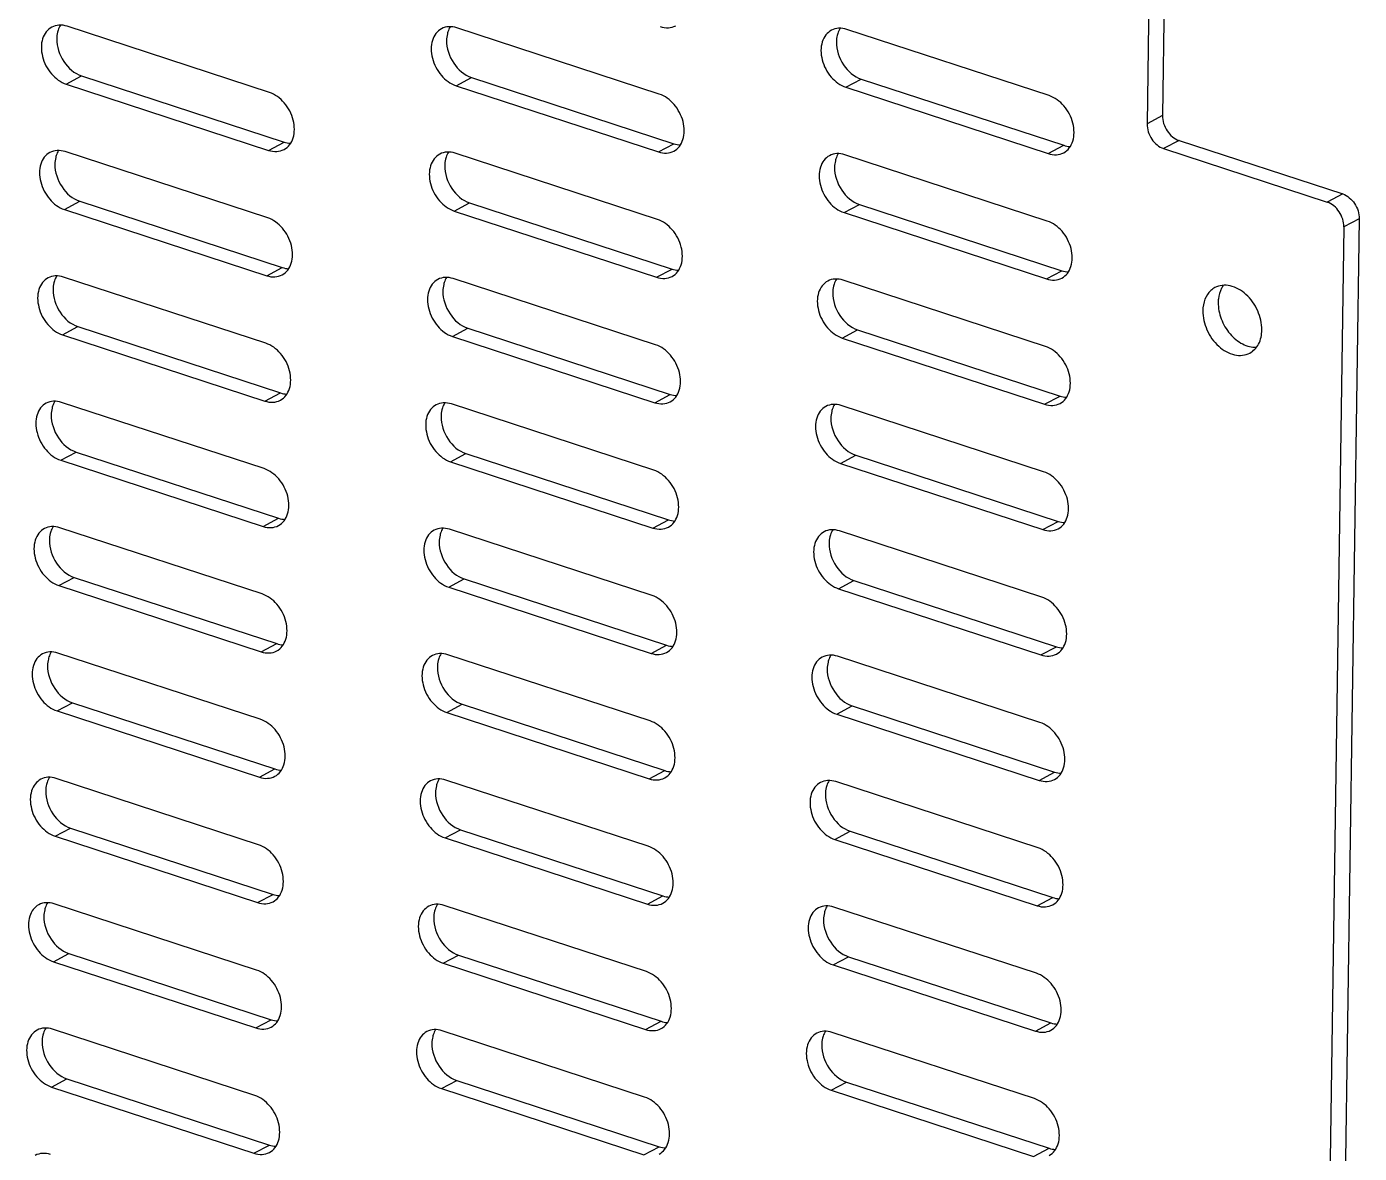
# Model space of a CAD drawing. Extents: x -425 to 6552, y -3049 to 3105.
# Drawn here: x 4619.82 to 4657.54, y -2174.01 to -2142.11 of the extents above; entities that cross this region are included whole.
import ezdxf

# ---------------------------------------------------------------- set-up
doc = ezdxf.new("R2010")
doc.units = 0
doc.layers.get('0').update_dxf_attribs({"linetype": 'CONTINUOUS'})

msp = doc.modelspace()

# ---------------------------------------------------------------- linework, layer by layer
at = {"color": 7, "linetype": 'CONTINUOUS'}
for p, q in [((4652.032, -2140.207), (4651.967, -2144.63)), ((4651.596, -2140.44), (4651.531, -2144.862)), ((4626.691, -2143.975), (4620.96, -2142.1)), ((4637.725, -2144.02), (4631.995, -2142.145)), ((4648.76, -2144.065), (4643.03, -2142.19)), ((4620.936, -2143.738), (4621.372, -2143.506)), ((4620.936, -2143.738), (4626.667, -2145.613)), ((4621.372, -2143.506), (4627.102, -2145.381)), ((4631.971, -2143.783), (4632.407, -2143.551)), ((4631.971, -2143.783), (4637.701, -2145.658)), ((4632.407, -2143.551), (4638.137, -2145.426)), ((4643.006, -2143.828), (4643.442, -2143.596)), ((4643.442, -2143.596), (4649.172, -2145.471)), ((4643.006, -2143.828), (4648.736, -2145.703)), ((4651.967, -2144.63), (4651.531, -2144.862)), ((4652.436, -2145.333), (4652.001, -2145.565)), ((4652.436, -2145.333), (4657.068, -2146.848)), ((4626.639, -2147.525), (4620.908, -2145.649)), ((4626.667, -2145.613), (4627.102, -2145.381)), ((4637.673, -2147.57), (4631.943, -2145.694)), ((4637.701, -2145.658), (4638.137, -2145.426)), ((4648.736, -2145.703), (4649.172, -2145.471)), ((4652.001, -2145.565), (4656.632, -2147.081)), ((4648.708, -2147.615), (4642.978, -2145.739)), ((4620.885, -2147.287), (4621.32, -2147.055)), ((4621.32, -2147.055), (4627.051, -2148.93)), ((4631.919, -2147.332), (4632.355, -2147.1)), ((4632.355, -2147.1), (4638.085, -2148.975)), ((4642.954, -2147.377), (4643.39, -2147.145)), ((4643.39, -2147.145), (4649.12, -2149.021)), ((4657.068, -2146.848), (4656.632, -2147.081)), ((4620.885, -2147.287), (4626.615, -2149.163)), ((4631.919, -2147.332), (4637.649, -2149.208)), ((4642.954, -2147.377), (4648.684, -2149.253)), ((4657.538, -2147.551), (4656.895, -2191.507)), ((4657.538, -2147.551), (4657.102, -2147.783)), ((4657.102, -2147.783), (4656.45, -2192.394)), ((4626.615, -2149.163), (4627.051, -2148.93)), ((4637.649, -2149.208), (4638.085, -2148.975)), ((4648.684, -2149.253), (4649.12, -2149.021)), ((4626.587, -2151.074), (4620.857, -2149.199)), ((4637.621, -2151.119), (4631.891, -2149.244)), ((4648.656, -2151.164), (4642.926, -2149.289)), ((4620.833, -2150.837), (4621.268, -2150.604)), ((4621.268, -2150.604), (4626.999, -2152.48)), ((4620.833, -2150.837), (4626.563, -2152.712)), ((4631.867, -2150.882), (4632.303, -2150.649)), ((4631.867, -2150.882), (4637.597, -2152.757)), ((4632.303, -2150.649), (4638.033, -2152.525)), ((4642.902, -2150.927), (4643.338, -2150.694)), ((4642.902, -2150.927), (4648.632, -2152.802)), ((4643.338, -2150.694), (4649.068, -2152.57)), ((4626.563, -2152.712), (4626.999, -2152.48)), ((4626.535, -2154.623), (4620.805, -2152.748)), ((4637.57, -2154.668), (4631.839, -2152.793)), ((4637.597, -2152.757), (4638.033, -2152.525)), ((4648.604, -2154.713), (4642.874, -2152.838)), ((4648.632, -2152.802), (4649.068, -2152.57)), ((4620.781, -2154.386), (4621.217, -2154.154)), ((4620.781, -2154.386), (4626.511, -2156.261)), ((4621.217, -2154.154), (4626.947, -2156.029)), ((4631.815, -2154.431), (4632.251, -2154.199)), ((4632.251, -2154.199), (4637.981, -2156.074)), ((4642.85, -2154.476), (4643.286, -2154.244)), ((4643.286, -2154.244), (4649.016, -2156.119)), ((4631.815, -2154.431), (4637.546, -2156.306)), ((4642.85, -2154.476), (4648.58, -2156.351)), ((4626.511, -2156.261), (4626.947, -2156.029)), ((4637.546, -2156.306), (4637.981, -2156.074)), ((4648.58, -2156.351), (4649.016, -2156.119)), ((4626.483, -2158.172), (4620.753, -2156.297)), ((4637.518, -2158.217), (4631.788, -2156.342)), ((4648.552, -2158.262), (4642.822, -2156.387)), ((4620.729, -2157.935), (4621.165, -2157.703)), ((4621.165, -2157.703), (4626.895, -2159.578)), ((4631.764, -2157.98), (4632.199, -2157.748)), ((4632.199, -2157.748), (4637.93, -2159.623)), ((4620.729, -2157.935), (4626.459, -2159.81)), ((4631.764, -2157.98), (4637.494, -2159.855)), ((4642.798, -2158.025), (4643.234, -2157.793)), ((4642.798, -2158.025), (4648.528, -2159.9)), ((4643.234, -2157.793), (4648.964, -2159.668)), ((4626.459, -2159.81), (4626.895, -2159.578)), ((4637.494, -2159.855), (4637.93, -2159.623)), ((4626.431, -2161.721), (4620.701, -2159.846)), ((4637.466, -2161.766), (4631.736, -2159.891)), ((4648.5, -2161.811), (4642.77, -2159.936)), ((4648.528, -2159.9), (4648.964, -2159.668)), ((4620.677, -2161.484), (4621.113, -2161.252)), ((4620.677, -2161.484), (4626.407, -2163.36)), ((4621.113, -2161.252), (4626.843, -2163.127)), ((4631.712, -2161.529), (4632.148, -2161.297)), ((4631.712, -2161.529), (4637.442, -2163.405)), ((4632.148, -2161.297), (4637.878, -2163.172)), ((4642.746, -2161.574), (4643.182, -2161.342)), ((4643.182, -2161.342), (4648.912, -2163.217)), ((4642.746, -2161.574), (4648.477, -2163.45)), ((4626.379, -2165.271), (4620.649, -2163.395)), ((4626.407, -2163.36), (4626.843, -2163.127)), ((4637.442, -2163.405), (4637.878, -2163.172)), ((4648.477, -2163.45), (4648.912, -2163.217)), ((4637.414, -2165.316), (4631.684, -2163.44)), ((4648.449, -2165.361), (4642.718, -2163.485)), ((4620.625, -2165.034), (4621.061, -2164.801)), ((4621.061, -2164.801), (4626.791, -2166.677)), ((4631.66, -2165.079), (4632.096, -2164.846)), ((4632.096, -2164.846), (4637.826, -2166.722)), ((4642.694, -2165.124), (4643.13, -2164.891)), ((4643.13, -2164.891), (4648.86, -2166.767)), ((4620.625, -2165.034), (4626.355, -2166.909)), ((4631.66, -2165.079), (4637.39, -2166.954)), ((4642.694, -2165.124), (4648.425, -2166.999)), ((4626.355, -2166.909), (4626.791, -2166.677)), ((4637.39, -2166.954), (4637.826, -2166.722)), ((4648.425, -2166.999), (4648.86, -2166.767)), ((4626.327, -2168.82), (4620.597, -2166.945)), ((4637.362, -2168.865), (4631.632, -2166.99)), ((4648.397, -2168.91), (4642.667, -2167.035)), ((4620.573, -2168.583), (4621.009, -2168.351)), ((4620.573, -2168.583), (4626.303, -2170.458)), ((4621.009, -2168.351), (4626.739, -2170.226)), ((4631.608, -2168.628), (4632.044, -2168.396)), ((4631.608, -2168.628), (4637.338, -2170.503)), ((4632.044, -2168.396), (4637.774, -2170.271)), ((4642.643, -2168.673), (4643.078, -2168.441)), ((4642.643, -2168.673), (4648.373, -2170.548)), ((4643.078, -2168.441), (4648.809, -2170.316)), ((4626.303, -2170.458), (4626.739, -2170.226)), ((4626.275, -2172.369), (4620.545, -2170.494)), ((4637.31, -2172.414), (4631.58, -2170.539)), ((4637.338, -2170.503), (4637.774, -2170.271)), ((4648.345, -2172.459), (4642.615, -2170.584)), ((4648.373, -2170.548), (4648.809, -2170.316)), ((4620.521, -2172.132), (4620.957, -2171.9)), ((4620.957, -2171.9), (4626.687, -2173.775)), ((4631.556, -2172.177), (4631.992, -2171.945)), ((4631.992, -2171.945), (4637.722, -2173.82)), ((4642.591, -2172.222), (4643.027, -2171.99)), ((4643.027, -2171.99), (4648.757, -2173.865)), ((4620.521, -2172.132), (4626.251, -2174.007)), ((4631.556, -2172.177), (4637.286, -2174.052)), ((4642.591, -2172.222), (4648.321, -2174.097)), ((4626.251, -2174.007), (4626.687, -2173.775)), ((4637.286, -2174.052), (4637.722, -2173.82)), ((4648.321, -2174.097), (4648.757, -2173.865))]:
    msp.add_line(p, q, dxfattribs=at)
msp.add_arc((4654.58, -2149.935), 1.036, 173.6425, 179.1937, dxfattribs=at)
for points, knots in [([(4620.525, -2142.125), (4620.465, -2142.157), (4620.353, -2142.253), (4620.253, -2142.458), (4620.221, -2142.702), (4620.269, -2143.056), (4620.478, -2143.461), (4620.776, -2143.686), (4620.936, -2143.738)], [0, 0, 0, 0, 0.103014, 0.213752, 0.336002, 0.46885, 0.745568, 1, 1, 1, 1]), ([(4620.96, -2142.1), (4620.887, -2142.076), (4620.737, -2142.052), (4620.588, -2142.091), (4620.525, -2142.125)], [0, 0, 0, 0, 0.519322, 1, 1, 1, 1]), ([(4620.707, -2142.211), (4620.701, -2142.23), (4620.678, -2142.308), (4620.669, -2142.391), (4620.668, -2142.453)], [0, 0, 0, 0, 0.2412, 1, 1, 1, 1]), ([(4631.56, -2142.17), (4631.5, -2142.202), (4631.388, -2142.298), (4631.288, -2142.503), (4631.255, -2142.747), (4631.304, -2143.101), (4631.513, -2143.506), (4631.81, -2143.731), (4631.971, -2143.783)], [0, 0, 0, 0, 0.103014, 0.213752, 0.336002, 0.46885, 0.745568, 1, 1, 1, 1]), ([(4631.995, -2142.145), (4631.922, -2142.121), (4631.772, -2142.097), (4631.623, -2142.136), (4631.56, -2142.17)], [0, 0, 0, 0, 0.519322, 1, 1, 1, 1]), ([(4631.741, -2142.256), (4631.735, -2142.275), (4631.713, -2142.353), (4631.704, -2142.436), (4631.703, -2142.498)], [0, 0, 0, 0, 0.2412, 1, 1, 1, 1]), ([(4637.753, -2142.109), (4637.826, -2142.133), (4637.977, -2142.157), (4638.125, -2142.118), (4638.188, -2142.084)], [0, 0, 0, 0, 0.519322, 1, 1, 1, 1]), ([(4642.595, -2142.215), (4642.534, -2142.247), (4642.423, -2142.343), (4642.322, -2142.548), (4642.29, -2142.792), (4642.339, -2143.146), (4642.548, -2143.551), (4642.845, -2143.776), (4643.006, -2143.828)], [0, 0, 0, 0, 0.103014, 0.213752, 0.336002, 0.46885, 0.745568, 1, 1, 1, 1]), ([(4643.03, -2142.19), (4642.957, -2142.166), (4642.806, -2142.142), (4642.658, -2142.181), (4642.595, -2142.215)], [0, 0, 0, 0, 0.519322, 1, 1, 1, 1]), ([(4642.776, -2142.301), (4642.77, -2142.32), (4642.748, -2142.398), (4642.738, -2142.481), (4642.737, -2142.543)], [0, 0, 0, 0, 0.2412, 1, 1, 1, 1]), ([(4620.668, -2142.453), (4620.665, -2142.679), (4620.81, -2143.123), (4621.168, -2143.439), (4621.372, -2143.506)], [0, 0, 0, 0, 0.512165, 1, 1, 1, 1]), ([(4631.703, -2142.498), (4631.699, -2142.724), (4631.845, -2143.168), (4632.202, -2143.484), (4632.407, -2143.551)], [0, 0, 0, 0, 0.512165, 1, 1, 1, 1]), ([(4642.737, -2142.543), (4642.734, -2142.769), (4642.88, -2143.213), (4643.237, -2143.529), (4643.442, -2143.596)], [0, 0, 0, 0, 0.512165, 1, 1, 1, 1]), ([(4627.102, -2145.589), (4627.162, -2145.556), (4627.274, -2145.461), (4627.374, -2145.256), (4627.406, -2145.011), (4627.358, -2144.658), (4627.149, -2144.253), (4626.851, -2144.028), (4626.691, -2143.975)], [0, 0, 0, 0, 0.103014, 0.213752, 0.336002, 0.46885, 0.745568, 1, 1, 1, 1]), ([(4638.136, -2145.634), (4638.197, -2145.601), (4638.308, -2145.506), (4638.409, -2145.301), (4638.441, -2145.056), (4638.392, -2144.703), (4638.183, -2144.298), (4637.886, -2144.073), (4637.725, -2144.02)], [0, 0, 0, 0, 0.103014, 0.213752, 0.336002, 0.46885, 0.745568, 1, 1, 1, 1]), ([(4649.171, -2145.679), (4649.231, -2145.646), (4649.343, -2145.551), (4649.443, -2145.346), (4649.476, -2145.101), (4649.427, -2144.748), (4649.218, -2144.343), (4648.921, -2144.118), (4648.76, -2144.065)], [0, 0, 0, 0, 0.103014, 0.213752, 0.336002, 0.46885, 0.745568, 1, 1, 1, 1]), ([(4651.531, -2144.862), (4651.529, -2145.013), (4651.626, -2145.31), (4651.864, -2145.52), (4652.001, -2145.565)], [0, 0, 0, 0, 0.512158, 1, 1, 1, 1]), ([(4651.967, -2144.63), (4651.965, -2144.781), (4652.062, -2145.078), (4652.3, -2145.288), (4652.436, -2145.333)], [0, 0, 0, 0, 0.512158, 1, 1, 1, 1]), ([(4620.473, -2145.674), (4620.413, -2145.706), (4620.301, -2145.802), (4620.201, -2146.007), (4620.169, -2146.252), (4620.217, -2146.605), (4620.426, -2147.01), (4620.724, -2147.235), (4620.885, -2147.287)], [0, 0, 0, 0, 0.103014, 0.213752, 0.336002, 0.46885, 0.745568, 1, 1, 1, 1]), ([(4620.908, -2145.649), (4620.835, -2145.625), (4620.685, -2145.601), (4620.536, -2145.64), (4620.473, -2145.674)], [0, 0, 0, 0, 0.519322, 1, 1, 1, 1]), ([(4626.667, -2145.613), (4626.74, -2145.637), (4626.89, -2145.662), (4627.039, -2145.622), (4627.102, -2145.589)], [0, 0, 0, 0, 0.519322, 1, 1, 1, 1]), ([(4631.943, -2145.694), (4631.87, -2145.67), (4631.72, -2145.646), (4631.571, -2145.685), (4631.508, -2145.719)], [0, 0, 0, 0, 0.519322, 1, 1, 1, 1]), ([(4637.701, -2145.658), (4637.774, -2145.682), (4637.925, -2145.707), (4638.073, -2145.667), (4638.136, -2145.634)], [0, 0, 0, 0, 0.519322, 1, 1, 1, 1]), ([(4642.978, -2145.739), (4642.905, -2145.715), (4642.754, -2145.691), (4642.606, -2145.73), (4642.543, -2145.764)], [0, 0, 0, 0, 0.519322, 1, 1, 1, 1]), ([(4648.736, -2145.703), (4648.809, -2145.727), (4648.959, -2145.752), (4649.108, -2145.712), (4649.171, -2145.679)], [0, 0, 0, 0, 0.519322, 1, 1, 1, 1]), ([(4620.616, -2146.002), (4620.613, -2146.228), (4620.758, -2146.673), (4621.116, -2146.988), (4621.32, -2147.055)], [0, 0, 0, 0, 0.512165, 1, 1, 1, 1]), ([(4620.655, -2145.76), (4620.649, -2145.779), (4620.626, -2145.858), (4620.617, -2145.94), (4620.616, -2146.002)], [0, 0, 0, 0, 0.2412, 1, 1, 1, 1]), ([(4631.508, -2145.719), (4631.448, -2145.751), (4631.336, -2145.847), (4631.236, -2146.052), (4631.203, -2146.297), (4631.252, -2146.65), (4631.461, -2147.055), (4631.758, -2147.28), (4631.919, -2147.332)], [0, 0, 0, 0, 0.103014, 0.213752, 0.336002, 0.46885, 0.745568, 1, 1, 1, 1]), ([(4631.651, -2146.047), (4631.647, -2146.273), (4631.793, -2146.718), (4632.15, -2147.033), (4632.355, -2147.1)], [0, 0, 0, 0, 0.512165, 1, 1, 1, 1]), ([(4631.69, -2145.805), (4631.683, -2145.824), (4631.661, -2145.903), (4631.652, -2145.985), (4631.651, -2146.047)], [0, 0, 0, 0, 0.2412, 1, 1, 1, 1]), ([(4642.543, -2145.764), (4642.482, -2145.796), (4642.371, -2145.892), (4642.27, -2146.097), (4642.238, -2146.342), (4642.287, -2146.695), (4642.496, -2147.1), (4642.793, -2147.325), (4642.954, -2147.377)], [0, 0, 0, 0, 0.103014, 0.213752, 0.336002, 0.46885, 0.745568, 1, 1, 1, 1]), ([(4642.724, -2145.85), (4642.718, -2145.869), (4642.696, -2145.948), (4642.686, -2146.03), (4642.685, -2146.092)], [0, 0, 0, 0, 0.2412, 1, 1, 1, 1]), ([(4642.685, -2146.092), (4642.682, -2146.318), (4642.828, -2146.763), (4643.185, -2147.078), (4643.39, -2147.145)], [0, 0, 0, 0, 0.512165, 1, 1, 1, 1]), ([(4657.102, -2147.783), (4657.104, -2147.632), (4657.007, -2147.336), (4656.769, -2147.125), (4656.632, -2147.081)], [0, 0, 0, 0, 0.512159, 1, 1, 1, 1]), ([(4657.068, -2146.848), (4657.205, -2146.893), (4657.443, -2147.104), (4657.54, -2147.4), (4657.538, -2147.551)], [0, 0, 0, 0, 0.487841, 1, 1, 1, 1]), ([(4627.05, -2149.138), (4627.11, -2149.106), (4627.222, -2149.01), (4627.322, -2148.805), (4627.354, -2148.56), (4627.306, -2148.207), (4627.097, -2147.802), (4626.799, -2147.577), (4626.639, -2147.525)], [0, 0, 0, 0, 0.103014, 0.213752, 0.336002, 0.46885, 0.745568, 1, 1, 1, 1]), ([(4638.084, -2149.183), (4638.145, -2149.151), (4638.256, -2149.055), (4638.357, -2148.85), (4638.389, -2148.605), (4638.341, -2148.252), (4638.131, -2147.847), (4637.834, -2147.622), (4637.673, -2147.57)], [0, 0, 0, 0, 0.103014, 0.213752, 0.336002, 0.46885, 0.745568, 1, 1, 1, 1]), ([(4649.119, -2149.228), (4649.18, -2149.196), (4649.291, -2149.1), (4649.392, -2148.895), (4649.424, -2148.65), (4649.375, -2148.297), (4649.166, -2147.892), (4648.869, -2147.667), (4648.708, -2147.615)], [0, 0, 0, 0, 0.103014, 0.213752, 0.336002, 0.46885, 0.745568, 1, 1, 1, 1]), ([(4620.422, -2149.223), (4620.361, -2149.255), (4620.25, -2149.351), (4620.149, -2149.556), (4620.117, -2149.801), (4620.165, -2150.154), (4620.374, -2150.559), (4620.672, -2150.784), (4620.833, -2150.837)], [0, 0, 0, 0, 0.103014, 0.213752, 0.336002, 0.46885, 0.745568, 1, 1, 1, 1]), ([(4620.857, -2149.199), (4620.783, -2149.175), (4620.633, -2149.15), (4620.484, -2149.19), (4620.422, -2149.223)], [0, 0, 0, 0, 0.519322, 1, 1, 1, 1]), ([(4620.603, -2149.309), (4620.597, -2149.328), (4620.575, -2149.407), (4620.565, -2149.489), (4620.564, -2149.551)], [0, 0, 0, 0, 0.2412, 1, 1, 1, 1]), ([(4626.615, -2149.163), (4626.688, -2149.187), (4626.838, -2149.211), (4626.987, -2149.171), (4627.05, -2149.138)], [0, 0, 0, 0, 0.519322, 1, 1, 1, 1]), ([(4631.456, -2149.268), (4631.396, -2149.3), (4631.284, -2149.396), (4631.184, -2149.601), (4631.151, -2149.846), (4631.2, -2150.199), (4631.409, -2150.604), (4631.707, -2150.829), (4631.867, -2150.882)], [0, 0, 0, 0, 0.103014, 0.213752, 0.336002, 0.46885, 0.745568, 1, 1, 1, 1]), ([(4631.891, -2149.244), (4631.818, -2149.22), (4631.668, -2149.195), (4631.519, -2149.235), (4631.456, -2149.268)], [0, 0, 0, 0, 0.519322, 1, 1, 1, 1]), ([(4631.638, -2149.354), (4631.631, -2149.373), (4631.609, -2149.452), (4631.6, -2149.534), (4631.599, -2149.596)], [0, 0, 0, 0, 0.2412, 1, 1, 1, 1]), ([(4637.649, -2149.208), (4637.723, -2149.232), (4637.873, -2149.256), (4638.022, -2149.216), (4638.084, -2149.183)], [0, 0, 0, 0, 0.519322, 1, 1, 1, 1]), ([(4642.491, -2149.313), (4642.43, -2149.345), (4642.319, -2149.441), (4642.219, -2149.646), (4642.186, -2149.891), (4642.235, -2150.244), (4642.444, -2150.649), (4642.741, -2150.874), (4642.902, -2150.927)], [0, 0, 0, 0, 0.103014, 0.213752, 0.336002, 0.46885, 0.745568, 1, 1, 1, 1]), ([(4642.926, -2149.289), (4642.853, -2149.265), (4642.703, -2149.24), (4642.554, -2149.28), (4642.491, -2149.313)], [0, 0, 0, 0, 0.519322, 1, 1, 1, 1]), ([(4642.672, -2149.399), (4642.666, -2149.418), (4642.644, -2149.497), (4642.634, -2149.579), (4642.634, -2149.641)], [0, 0, 0, 0, 0.2412, 1, 1, 1, 1]), ([(4648.684, -2149.253), (4648.757, -2149.277), (4648.908, -2149.301), (4649.056, -2149.261), (4649.119, -2149.228)], [0, 0, 0, 0, 0.519322, 1, 1, 1, 1]), ([(4654.78, -2150.699), (4654.783, -2150.513), (4654.693, -2150.134), (4654.373, -2149.678), (4653.979, -2149.445), (4653.658, -2149.422), (4653.514, -2149.465), (4653.451, -2149.499)], [0, 0, 0, 0, 0.268216, 0.542923, 0.788538, 0.897404, 1, 1, 1, 1]), ([(4653.696, -2149.432), (4653.676, -2149.458), (4653.601, -2149.576), (4653.563, -2149.714), (4653.551, -2149.82)], [0, 0, 0, 0, 0.236881, 1, 1, 1, 1]), ([(4620.564, -2149.551), (4620.561, -2149.777), (4620.706, -2150.222), (4621.064, -2150.537), (4621.268, -2150.604)], [0, 0, 0, 0, 0.512165, 1, 1, 1, 1]), ([(4631.599, -2149.596), (4631.596, -2149.822), (4631.741, -2150.267), (4632.098, -2150.582), (4632.303, -2150.649)], [0, 0, 0, 0, 0.512165, 1, 1, 1, 1]), ([(4642.634, -2149.641), (4642.63, -2149.867), (4642.776, -2150.312), (4643.133, -2150.627), (4643.338, -2150.694)], [0, 0, 0, 0, 0.512165, 1, 1, 1, 1]), ([(4653.333, -2149.583), (4653.261, -2149.65), (4653.145, -2149.832), (4653.111, -2150.042), (4653.109, -2150.152)], [0, 0, 0, 0, 0.471552, 1, 1, 1, 1]), ([(4653.109, -2150.152), (4653.106, -2150.338), (4653.196, -2150.717), (4653.517, -2151.173), (4653.91, -2151.406), (4654.232, -2151.429), (4654.376, -2151.386), (4654.438, -2151.352)], [0, 0, 0, 0, 0.268216, 0.542923, 0.788538, 0.897404, 1, 1, 1, 1]), ([(4653.545, -2149.92), (4653.543, -2150.077), (4653.607, -2150.401), (4653.852, -2150.817), (4654.203, -2151.114), (4654.495, -2151.193), (4654.628, -2151.187)], [0, 0, 0, 0, 0.258915, 0.527927, 0.780377, 1, 1, 1, 1]), ([(4654.438, -2151.352), (4654.543, -2151.296), (4654.729, -2151.096), (4654.778, -2150.835), (4654.78, -2150.699)], [0, 0, 0, 0, 0.467103, 1, 1, 1, 1]), ([(4626.998, -2152.687), (4627.058, -2152.655), (4627.17, -2152.559), (4627.27, -2152.354), (4627.303, -2152.11), (4627.254, -2151.756), (4627.045, -2151.351), (4626.747, -2151.126), (4626.587, -2151.074)], [0, 0, 0, 0, 0.103014, 0.213752, 0.336002, 0.46885, 0.745568, 1, 1, 1, 1]), ([(4638.033, -2152.732), (4638.093, -2152.7), (4638.205, -2152.604), (4638.305, -2152.399), (4638.337, -2152.155), (4638.289, -2151.801), (4638.08, -2151.396), (4637.782, -2151.171), (4637.621, -2151.119)], [0, 0, 0, 0, 0.103014, 0.213752, 0.336002, 0.46885, 0.745568, 1, 1, 1, 1]), ([(4649.067, -2152.777), (4649.128, -2152.745), (4649.239, -2152.649), (4649.34, -2152.444), (4649.372, -2152.2), (4649.323, -2151.846), (4649.114, -2151.441), (4648.817, -2151.216), (4648.656, -2151.164)], [0, 0, 0, 0, 0.103014, 0.213752, 0.336002, 0.46885, 0.745568, 1, 1, 1, 1]), ([(4620.37, -2152.772), (4620.309, -2152.805), (4620.198, -2152.901), (4620.097, -2153.105), (4620.065, -2153.35), (4620.113, -2153.704), (4620.323, -2154.108), (4620.62, -2154.333), (4620.781, -2154.386)], [0, 0, 0, 0, 0.103014, 0.213752, 0.336002, 0.46885, 0.745568, 1, 1, 1, 1]), ([(4620.805, -2152.748), (4620.731, -2152.724), (4620.581, -2152.699), (4620.433, -2152.739), (4620.37, -2152.772)], [0, 0, 0, 0, 0.519322, 1, 1, 1, 1]), ([(4620.551, -2152.859), (4620.545, -2152.877), (4620.523, -2152.956), (4620.513, -2153.038), (4620.512, -2153.1)], [0, 0, 0, 0, 0.2412, 1, 1, 1, 1]), ([(4626.563, -2152.712), (4626.636, -2152.736), (4626.786, -2152.76), (4626.935, -2152.721), (4626.998, -2152.687)], [0, 0, 0, 0, 0.519322, 1, 1, 1, 1]), ([(4631.404, -2152.817), (4631.344, -2152.85), (4631.232, -2152.946), (4631.132, -2153.15), (4631.1, -2153.395), (4631.148, -2153.749), (4631.357, -2154.153), (4631.655, -2154.378), (4631.815, -2154.431)], [0, 0, 0, 0, 0.103014, 0.213752, 0.336002, 0.46885, 0.745568, 1, 1, 1, 1]), ([(4631.839, -2152.793), (4631.766, -2152.769), (4631.616, -2152.745), (4631.467, -2152.784), (4631.404, -2152.817)], [0, 0, 0, 0, 0.519322, 1, 1, 1, 1]), ([(4637.597, -2152.757), (4637.671, -2152.781), (4637.821, -2152.805), (4637.97, -2152.766), (4638.033, -2152.732)], [0, 0, 0, 0, 0.519322, 1, 1, 1, 1]), ([(4642.439, -2152.862), (4642.379, -2152.895), (4642.267, -2152.991), (4642.167, -2153.195), (4642.134, -2153.44), (4642.183, -2153.794), (4642.392, -2154.198), (4642.689, -2154.423), (4642.85, -2154.476)], [0, 0, 0, 0, 0.103014, 0.213752, 0.336002, 0.46885, 0.745568, 1, 1, 1, 1]), ([(4642.874, -2152.838), (4642.801, -2152.814), (4642.651, -2152.79), (4642.502, -2152.829), (4642.439, -2152.862)], [0, 0, 0, 0, 0.519322, 1, 1, 1, 1]), ([(4648.632, -2152.802), (4648.705, -2152.826), (4648.856, -2152.85), (4649.004, -2152.811), (4649.067, -2152.777)], [0, 0, 0, 0, 0.519322, 1, 1, 1, 1]), ([(4620.512, -2153.1), (4620.509, -2153.326), (4620.655, -2153.771), (4621.012, -2154.087), (4621.217, -2154.154)], [0, 0, 0, 0, 0.512165, 1, 1, 1, 1]), ([(4631.547, -2153.145), (4631.544, -2153.371), (4631.689, -2153.816), (4632.047, -2154.132), (4632.251, -2154.199)], [0, 0, 0, 0, 0.512165, 1, 1, 1, 1]), ([(4631.586, -2152.904), (4631.58, -2152.922), (4631.557, -2153.001), (4631.548, -2153.083), (4631.547, -2153.145)], [0, 0, 0, 0, 0.2412, 1, 1, 1, 1]), ([(4642.582, -2153.19), (4642.578, -2153.416), (4642.724, -2153.861), (4643.081, -2154.177), (4643.286, -2154.244)], [0, 0, 0, 0, 0.512165, 1, 1, 1, 1]), ([(4642.62, -2152.949), (4642.614, -2152.967), (4642.592, -2153.046), (4642.583, -2153.128), (4642.582, -2153.19)], [0, 0, 0, 0, 0.2412, 1, 1, 1, 1]), ([(4626.946, -2156.236), (4627.006, -2156.204), (4627.118, -2156.108), (4627.218, -2155.903), (4627.251, -2155.659), (4627.202, -2155.305), (4626.993, -2154.901), (4626.696, -2154.676), (4626.535, -2154.623)], [0, 0, 0, 0, 0.103014, 0.213752, 0.336002, 0.46885, 0.745568, 1, 1, 1, 1]), ([(4637.981, -2156.281), (4638.041, -2156.249), (4638.153, -2156.153), (4638.253, -2155.948), (4638.285, -2155.704), (4638.237, -2155.35), (4638.028, -2154.946), (4637.73, -2154.721), (4637.57, -2154.668)], [0, 0, 0, 0, 0.103014, 0.213752, 0.336002, 0.46885, 0.745568, 1, 1, 1, 1]), ([(4649.015, -2156.326), (4649.076, -2156.294), (4649.187, -2156.198), (4649.288, -2155.993), (4649.32, -2155.749), (4649.272, -2155.395), (4649.062, -2154.991), (4648.765, -2154.766), (4648.604, -2154.713)], [0, 0, 0, 0, 0.103014, 0.213752, 0.336002, 0.46885, 0.745568, 1, 1, 1, 1]), ([(4620.753, -2156.297), (4620.68, -2156.273), (4620.529, -2156.249), (4620.381, -2156.288), (4620.318, -2156.322)], [0, 0, 0, 0, 0.519322, 1, 1, 1, 1]), ([(4626.511, -2156.261), (4626.584, -2156.285), (4626.734, -2156.309), (4626.883, -2156.27), (4626.946, -2156.236)], [0, 0, 0, 0, 0.519322, 1, 1, 1, 1]), ([(4620.318, -2156.322), (4620.257, -2156.354), (4620.146, -2156.45), (4620.045, -2156.655), (4620.013, -2156.899), (4620.062, -2157.253), (4620.271, -2157.657), (4620.568, -2157.882), (4620.729, -2157.935)], [0, 0, 0, 0, 0.103014, 0.213752, 0.336002, 0.46885, 0.745568, 1, 1, 1, 1]), ([(4620.46, -2156.649), (4620.457, -2156.876), (4620.603, -2157.32), (4620.96, -2157.636), (4621.165, -2157.703)], [0, 0, 0, 0, 0.512165, 1, 1, 1, 1]), ([(4620.499, -2156.408), (4620.493, -2156.427), (4620.471, -2156.505), (4620.461, -2156.587), (4620.46, -2156.649)], [0, 0, 0, 0, 0.2412, 1, 1, 1, 1]), ([(4631.352, -2156.367), (4631.292, -2156.399), (4631.18, -2156.495), (4631.08, -2156.7), (4631.048, -2156.944), (4631.096, -2157.298), (4631.305, -2157.702), (4631.603, -2157.927), (4631.764, -2157.98)], [0, 0, 0, 0, 0.103014, 0.213752, 0.336002, 0.46885, 0.745568, 1, 1, 1, 1]), ([(4631.788, -2156.342), (4631.714, -2156.318), (4631.564, -2156.294), (4631.415, -2156.333), (4631.352, -2156.367)], [0, 0, 0, 0, 0.519322, 1, 1, 1, 1]), ([(4631.534, -2156.453), (4631.528, -2156.472), (4631.505, -2156.55), (4631.496, -2156.632), (4631.495, -2156.694)], [0, 0, 0, 0, 0.2412, 1, 1, 1, 1]), ([(4637.546, -2156.306), (4637.619, -2156.33), (4637.769, -2156.354), (4637.918, -2156.315), (4637.981, -2156.281)], [0, 0, 0, 0, 0.519322, 1, 1, 1, 1]), ([(4642.387, -2156.412), (4642.327, -2156.444), (4642.215, -2156.54), (4642.115, -2156.745), (4642.082, -2156.989), (4642.131, -2157.343), (4642.34, -2157.747), (4642.637, -2157.972), (4642.798, -2158.025)], [0, 0, 0, 0, 0.103014, 0.213752, 0.336002, 0.46885, 0.745568, 1, 1, 1, 1]), ([(4642.822, -2156.387), (4642.749, -2156.363), (4642.599, -2156.339), (4642.45, -2156.378), (4642.387, -2156.412)], [0, 0, 0, 0, 0.519322, 1, 1, 1, 1]), ([(4642.569, -2156.498), (4642.562, -2156.517), (4642.54, -2156.595), (4642.531, -2156.677), (4642.53, -2156.739)], [0, 0, 0, 0, 0.2412, 1, 1, 1, 1]), ([(4648.58, -2156.351), (4648.654, -2156.375), (4648.804, -2156.399), (4648.952, -2156.36), (4649.015, -2156.326)], [0, 0, 0, 0, 0.519322, 1, 1, 1, 1]), ([(4631.495, -2156.694), (4631.492, -2156.921), (4631.637, -2157.365), (4631.995, -2157.681), (4632.199, -2157.748)], [0, 0, 0, 0, 0.512165, 1, 1, 1, 1]), ([(4642.53, -2156.739), (4642.526, -2156.966), (4642.672, -2157.41), (4643.029, -2157.726), (4643.234, -2157.793)], [0, 0, 0, 0, 0.512165, 1, 1, 1, 1]), ([(4626.894, -2159.786), (4626.955, -2159.753), (4627.066, -2159.657), (4627.166, -2159.453), (4627.199, -2159.208), (4627.15, -2158.854), (4626.941, -2158.45), (4626.644, -2158.225), (4626.483, -2158.172)], [0, 0, 0, 0, 0.103014, 0.213752, 0.336002, 0.46885, 0.745568, 1, 1, 1, 1]), ([(4637.929, -2159.831), (4637.989, -2159.798), (4638.101, -2159.702), (4638.201, -2159.498), (4638.234, -2159.253), (4638.185, -2158.9), (4637.976, -2158.495), (4637.678, -2158.27), (4637.518, -2158.217)], [0, 0, 0, 0, 0.103014, 0.213752, 0.336002, 0.46885, 0.745568, 1, 1, 1, 1]), ([(4648.963, -2159.876), (4649.024, -2159.843), (4649.135, -2159.747), (4649.236, -2159.543), (4649.268, -2159.298), (4649.22, -2158.945), (4649.011, -2158.54), (4648.713, -2158.315), (4648.552, -2158.262)], [0, 0, 0, 0, 0.103014, 0.213752, 0.336002, 0.46885, 0.745568, 1, 1, 1, 1]), ([(4620.266, -2159.871), (4620.205, -2159.903), (4620.094, -2159.999), (4619.993, -2160.204), (4619.961, -2160.449), (4620.01, -2160.802), (4620.219, -2161.207), (4620.516, -2161.432), (4620.677, -2161.484)], [0, 0, 0, 0, 0.103014, 0.213752, 0.336002, 0.46885, 0.745568, 1, 1, 1, 1]), ([(4620.701, -2159.846), (4620.628, -2159.822), (4620.477, -2159.798), (4620.329, -2159.837), (4620.266, -2159.871)], [0, 0, 0, 0, 0.519322, 1, 1, 1, 1]), ([(4620.447, -2159.957), (4620.441, -2159.976), (4620.419, -2160.055), (4620.409, -2160.137), (4620.409, -2160.199)], [0, 0, 0, 0, 0.2412, 1, 1, 1, 1]), ([(4626.459, -2159.81), (4626.532, -2159.834), (4626.682, -2159.859), (4626.831, -2159.819), (4626.894, -2159.786)], [0, 0, 0, 0, 0.519322, 1, 1, 1, 1]), ([(4631.301, -2159.916), (4631.24, -2159.948), (4631.129, -2160.044), (4631.028, -2160.249), (4630.996, -2160.494), (4631.044, -2160.847), (4631.253, -2161.252), (4631.551, -2161.477), (4631.712, -2161.529)], [0, 0, 0, 0, 0.103014, 0.213752, 0.336002, 0.46885, 0.745568, 1, 1, 1, 1]), ([(4631.736, -2159.891), (4631.662, -2159.867), (4631.512, -2159.843), (4631.363, -2159.882), (4631.301, -2159.916)], [0, 0, 0, 0, 0.519322, 1, 1, 1, 1]), ([(4631.482, -2160.002), (4631.476, -2160.021), (4631.454, -2160.1), (4631.444, -2160.182), (4631.443, -2160.244)], [0, 0, 0, 0, 0.2412, 1, 1, 1, 1]), ([(4637.494, -2159.855), (4637.567, -2159.879), (4637.717, -2159.904), (4637.866, -2159.864), (4637.929, -2159.831)], [0, 0, 0, 0, 0.519322, 1, 1, 1, 1]), ([(4642.335, -2159.961), (4642.275, -2159.993), (4642.163, -2160.089), (4642.063, -2160.294), (4642.031, -2160.539), (4642.079, -2160.892), (4642.288, -2161.297), (4642.586, -2161.522), (4642.746, -2161.574)], [0, 0, 0, 0, 0.103014, 0.213752, 0.336002, 0.46885, 0.745568, 1, 1, 1, 1]), ([(4642.77, -2159.936), (4642.697, -2159.912), (4642.547, -2159.888), (4642.398, -2159.927), (4642.335, -2159.961)], [0, 0, 0, 0, 0.519322, 1, 1, 1, 1]), ([(4648.528, -2159.9), (4648.602, -2159.924), (4648.752, -2159.949), (4648.901, -2159.909), (4648.963, -2159.876)], [0, 0, 0, 0, 0.519322, 1, 1, 1, 1]), ([(4620.409, -2160.199), (4620.405, -2160.425), (4620.551, -2160.87), (4620.908, -2161.185), (4621.113, -2161.252)], [0, 0, 0, 0, 0.512165, 1, 1, 1, 1]), ([(4631.443, -2160.244), (4631.44, -2160.47), (4631.585, -2160.915), (4631.943, -2161.23), (4632.148, -2161.297)], [0, 0, 0, 0, 0.512165, 1, 1, 1, 1]), ([(4642.478, -2160.289), (4642.475, -2160.515), (4642.62, -2160.96), (4642.978, -2161.275), (4643.182, -2161.342)], [0, 0, 0, 0, 0.512165, 1, 1, 1, 1]), ([(4642.517, -2160.047), (4642.511, -2160.066), (4642.488, -2160.145), (4642.479, -2160.227), (4642.478, -2160.289)], [0, 0, 0, 0, 0.2412, 1, 1, 1, 1]), ([(4626.842, -2163.335), (4626.903, -2163.303), (4627.014, -2163.207), (4627.115, -2163.002), (4627.147, -2162.757), (4627.098, -2162.404), (4626.889, -2161.999), (4626.592, -2161.774), (4626.431, -2161.721)], [0, 0, 0, 0, 0.103014, 0.213752, 0.336002, 0.46885, 0.745568, 1, 1, 1, 1]), ([(4637.877, -2163.38), (4637.937, -2163.348), (4638.049, -2163.252), (4638.149, -2163.047), (4638.182, -2162.802), (4638.133, -2162.449), (4637.924, -2162.044), (4637.627, -2161.819), (4637.466, -2161.766)], [0, 0, 0, 0, 0.103014, 0.213752, 0.336002, 0.46885, 0.745568, 1, 1, 1, 1]), ([(4648.912, -2163.425), (4648.972, -2163.393), (4649.084, -2163.297), (4649.184, -2163.092), (4649.216, -2162.847), (4649.168, -2162.494), (4648.959, -2162.089), (4648.661, -2161.864), (4648.5, -2161.811)], [0, 0, 0, 0, 0.103014, 0.213752, 0.336002, 0.46885, 0.745568, 1, 1, 1, 1]), ([(4620.214, -2163.42), (4620.154, -2163.452), (4620.042, -2163.548), (4619.942, -2163.753), (4619.909, -2163.998), (4619.958, -2164.351), (4620.167, -2164.756), (4620.464, -2164.981), (4620.625, -2165.034)], [0, 0, 0, 0, 0.103014, 0.213752, 0.336002, 0.46885, 0.745568, 1, 1, 1, 1]), ([(4620.649, -2163.395), (4620.576, -2163.371), (4620.426, -2163.347), (4620.277, -2163.387), (4620.214, -2163.42)], [0, 0, 0, 0, 0.519322, 1, 1, 1, 1]), ([(4626.407, -2163.36), (4626.48, -2163.384), (4626.631, -2163.408), (4626.779, -2163.368), (4626.842, -2163.335)], [0, 0, 0, 0, 0.519322, 1, 1, 1, 1]), ([(4631.684, -2163.44), (4631.611, -2163.416), (4631.46, -2163.392), (4631.312, -2163.432), (4631.249, -2163.465)], [0, 0, 0, 0, 0.519322, 1, 1, 1, 1]), ([(4637.442, -2163.405), (4637.515, -2163.429), (4637.665, -2163.453), (4637.814, -2163.413), (4637.877, -2163.38)], [0, 0, 0, 0, 0.519322, 1, 1, 1, 1]), ([(4648.477, -2163.45), (4648.55, -2163.474), (4648.7, -2163.498), (4648.849, -2163.458), (4648.912, -2163.425)], [0, 0, 0, 0, 0.519322, 1, 1, 1, 1]), ([(4620.357, -2163.748), (4620.353, -2163.974), (4620.499, -2164.419), (4620.856, -2164.734), (4621.061, -2164.801)], [0, 0, 0, 0, 0.512165, 1, 1, 1, 1]), ([(4620.395, -2163.506), (4620.389, -2163.525), (4620.367, -2163.604), (4620.358, -2163.686), (4620.357, -2163.748)], [0, 0, 0, 0, 0.2412, 1, 1, 1, 1]), ([(4631.249, -2163.465), (4631.188, -2163.497), (4631.077, -2163.593), (4630.976, -2163.798), (4630.944, -2164.043), (4630.993, -2164.396), (4631.202, -2164.801), (4631.499, -2165.026), (4631.66, -2165.079)], [0, 0, 0, 0, 0.103014, 0.213752, 0.336002, 0.46885, 0.745568, 1, 1, 1, 1]), ([(4631.391, -2163.793), (4631.388, -2164.019), (4631.534, -2164.464), (4631.891, -2164.779), (4632.096, -2164.846)], [0, 0, 0, 0, 0.512165, 1, 1, 1, 1]), ([(4631.43, -2163.551), (4631.424, -2163.57), (4631.402, -2163.649), (4631.392, -2163.731), (4631.391, -2163.793)], [0, 0, 0, 0, 0.2412, 1, 1, 1, 1]), ([(4642.283, -2163.51), (4642.223, -2163.542), (4642.111, -2163.638), (4642.011, -2163.843), (4641.979, -2164.088), (4642.027, -2164.441), (4642.236, -2164.846), (4642.534, -2165.071), (4642.694, -2165.124)], [0, 0, 0, 0, 0.103014, 0.213752, 0.336002, 0.46885, 0.745568, 1, 1, 1, 1]), ([(4642.718, -2163.485), (4642.645, -2163.461), (4642.495, -2163.437), (4642.346, -2163.477), (4642.283, -2163.51)], [0, 0, 0, 0, 0.519322, 1, 1, 1, 1]), ([(4642.465, -2163.596), (4642.459, -2163.615), (4642.436, -2163.694), (4642.427, -2163.776), (4642.426, -2163.838)], [0, 0, 0, 0, 0.2412, 1, 1, 1, 1]), ([(4642.426, -2163.838), (4642.423, -2164.064), (4642.568, -2164.509), (4642.926, -2164.824), (4643.13, -2164.891)], [0, 0, 0, 0, 0.512165, 1, 1, 1, 1]), ([(4626.79, -2166.884), (4626.851, -2166.852), (4626.962, -2166.756), (4627.063, -2166.551), (4627.095, -2166.306), (4627.046, -2165.953), (4626.837, -2165.548), (4626.54, -2165.323), (4626.379, -2165.271)], [0, 0, 0, 0, 0.103014, 0.213752, 0.336002, 0.46885, 0.745568, 1, 1, 1, 1]), ([(4637.825, -2166.929), (4637.885, -2166.897), (4637.997, -2166.801), (4638.097, -2166.596), (4638.13, -2166.351), (4638.081, -2165.998), (4637.872, -2165.593), (4637.575, -2165.368), (4637.414, -2165.316)], [0, 0, 0, 0, 0.103014, 0.213752, 0.336002, 0.46885, 0.745568, 1, 1, 1, 1]), ([(4648.86, -2166.974), (4648.92, -2166.942), (4649.032, -2166.846), (4649.132, -2166.641), (4649.164, -2166.396), (4649.116, -2166.043), (4648.907, -2165.638), (4648.609, -2165.413), (4648.449, -2165.361)], [0, 0, 0, 0, 0.103014, 0.213752, 0.336002, 0.46885, 0.745568, 1, 1, 1, 1]), ([(4620.162, -2166.969), (4620.102, -2167.002), (4619.99, -2167.098), (4619.89, -2167.302), (4619.857, -2167.547), (4619.906, -2167.901), (4620.115, -2168.305), (4620.412, -2168.53), (4620.573, -2168.583)], [0, 0, 0, 0, 0.103014, 0.213752, 0.336002, 0.46885, 0.745568, 1, 1, 1, 1]), ([(4620.597, -2166.945), (4620.524, -2166.921), (4620.374, -2166.896), (4620.225, -2166.936), (4620.162, -2166.969)], [0, 0, 0, 0, 0.519322, 1, 1, 1, 1]), ([(4620.344, -2167.056), (4620.337, -2167.074), (4620.315, -2167.153), (4620.306, -2167.235), (4620.305, -2167.297)], [0, 0, 0, 0, 0.2412, 1, 1, 1, 1]), ([(4626.355, -2166.909), (4626.428, -2166.933), (4626.579, -2166.957), (4626.727, -2166.918), (4626.79, -2166.884)], [0, 0, 0, 0, 0.519322, 1, 1, 1, 1]), ([(4631.197, -2167.014), (4631.136, -2167.047), (4631.025, -2167.143), (4630.924, -2167.347), (4630.892, -2167.592), (4630.941, -2167.946), (4631.15, -2168.35), (4631.447, -2168.575), (4631.608, -2168.628)], [0, 0, 0, 0, 0.103014, 0.213752, 0.336002, 0.46885, 0.745568, 1, 1, 1, 1]), ([(4631.632, -2166.99), (4631.559, -2166.966), (4631.408, -2166.941), (4631.26, -2166.981), (4631.197, -2167.014)], [0, 0, 0, 0, 0.519322, 1, 1, 1, 1]), ([(4631.378, -2167.101), (4631.372, -2167.119), (4631.35, -2167.198), (4631.34, -2167.28), (4631.339, -2167.342)], [0, 0, 0, 0, 0.2412, 1, 1, 1, 1]), ([(4637.39, -2166.954), (4637.463, -2166.978), (4637.613, -2167.002), (4637.762, -2166.963), (4637.825, -2166.929)], [0, 0, 0, 0, 0.519322, 1, 1, 1, 1]), ([(4642.231, -2167.059), (4642.171, -2167.092), (4642.06, -2167.188), (4641.959, -2167.392), (4641.927, -2167.637), (4641.975, -2167.991), (4642.184, -2168.395), (4642.482, -2168.62), (4642.643, -2168.673)], [0, 0, 0, 0, 0.103014, 0.213752, 0.336002, 0.46885, 0.745568, 1, 1, 1, 1]), ([(4642.667, -2167.035), (4642.593, -2167.011), (4642.443, -2166.986), (4642.294, -2167.026), (4642.231, -2167.059)], [0, 0, 0, 0, 0.519322, 1, 1, 1, 1]), ([(4642.413, -2167.146), (4642.407, -2167.164), (4642.384, -2167.243), (4642.375, -2167.325), (4642.374, -2167.387)], [0, 0, 0, 0, 0.2412, 1, 1, 1, 1]), ([(4648.425, -2166.999), (4648.498, -2167.023), (4648.648, -2167.047), (4648.797, -2167.008), (4648.86, -2166.974)], [0, 0, 0, 0, 0.519322, 1, 1, 1, 1]), ([(4620.305, -2167.297), (4620.301, -2167.523), (4620.447, -2167.968), (4620.804, -2168.284), (4621.009, -2168.351)], [0, 0, 0, 0, 0.512165, 1, 1, 1, 1]), ([(4631.339, -2167.342), (4631.336, -2167.568), (4631.482, -2168.013), (4631.839, -2168.329), (4632.044, -2168.396)], [0, 0, 0, 0, 0.512165, 1, 1, 1, 1]), ([(4642.374, -2167.387), (4642.371, -2167.613), (4642.516, -2168.058), (4642.874, -2168.374), (4643.078, -2168.441)], [0, 0, 0, 0, 0.512165, 1, 1, 1, 1]), ([(4626.738, -2170.433), (4626.799, -2170.401), (4626.91, -2170.305), (4627.011, -2170.1), (4627.043, -2169.856), (4626.995, -2169.502), (4626.785, -2169.098), (4626.488, -2168.873), (4626.327, -2168.82)], [0, 0, 0, 0, 0.103014, 0.213752, 0.336002, 0.46885, 0.745568, 1, 1, 1, 1]), ([(4637.773, -2170.478), (4637.834, -2170.446), (4637.945, -2170.35), (4638.046, -2170.145), (4638.078, -2169.901), (4638.029, -2169.547), (4637.82, -2169.143), (4637.523, -2168.918), (4637.362, -2168.865)], [0, 0, 0, 0, 0.103014, 0.213752, 0.336002, 0.46885, 0.745568, 1, 1, 1, 1]), ([(4648.808, -2170.523), (4648.868, -2170.491), (4648.98, -2170.395), (4649.08, -2170.19), (4649.113, -2169.946), (4649.064, -2169.592), (4648.855, -2169.188), (4648.557, -2168.963), (4648.397, -2168.91)], [0, 0, 0, 0, 0.103014, 0.213752, 0.336002, 0.46885, 0.745568, 1, 1, 1, 1]), ([(4620.11, -2170.519), (4620.05, -2170.551), (4619.938, -2170.647), (4619.838, -2170.852), (4619.805, -2171.096), (4619.854, -2171.45), (4620.063, -2171.854), (4620.361, -2172.079), (4620.521, -2172.132)], [0, 0, 0, 0, 0.103014, 0.213752, 0.336002, 0.46885, 0.745568, 1, 1, 1, 1]), ([(4620.545, -2170.494), (4620.472, -2170.47), (4620.322, -2170.446), (4620.173, -2170.485), (4620.11, -2170.519)], [0, 0, 0, 0, 0.519322, 1, 1, 1, 1]), ([(4620.292, -2170.605), (4620.285, -2170.624), (4620.263, -2170.702), (4620.254, -2170.784), (4620.253, -2170.846)], [0, 0, 0, 0, 0.2412, 1, 1, 1, 1]), ([(4626.303, -2170.458), (4626.377, -2170.482), (4626.527, -2170.506), (4626.676, -2170.467), (4626.738, -2170.433)], [0, 0, 0, 0, 0.519322, 1, 1, 1, 1]), ([(4631.145, -2170.564), (4631.084, -2170.596), (4630.973, -2170.692), (4630.873, -2170.897), (4630.84, -2171.141), (4630.889, -2171.495), (4631.098, -2171.899), (4631.395, -2172.124), (4631.556, -2172.177)], [0, 0, 0, 0, 0.103014, 0.213752, 0.336002, 0.46885, 0.745568, 1, 1, 1, 1]), ([(4631.58, -2170.539), (4631.507, -2170.515), (4631.357, -2170.491), (4631.208, -2170.53), (4631.145, -2170.564)], [0, 0, 0, 0, 0.519322, 1, 1, 1, 1]), ([(4637.338, -2170.503), (4637.411, -2170.527), (4637.562, -2170.551), (4637.71, -2170.512), (4637.773, -2170.478)], [0, 0, 0, 0, 0.519322, 1, 1, 1, 1]), ([(4642.615, -2170.584), (4642.541, -2170.56), (4642.391, -2170.536), (4642.243, -2170.575), (4642.18, -2170.609)], [0, 0, 0, 0, 0.519322, 1, 1, 1, 1]), ([(4648.373, -2170.548), (4648.446, -2170.572), (4648.596, -2170.596), (4648.745, -2170.557), (4648.808, -2170.523)], [0, 0, 0, 0, 0.519322, 1, 1, 1, 1]), ([(4620.253, -2170.846), (4620.25, -2171.073), (4620.395, -2171.517), (4620.752, -2171.833), (4620.957, -2171.9)], [0, 0, 0, 0, 0.512165, 1, 1, 1, 1]), ([(4631.288, -2170.891), (4631.284, -2171.118), (4631.43, -2171.562), (4631.787, -2171.878), (4631.992, -2171.945)], [0, 0, 0, 0, 0.512165, 1, 1, 1, 1]), ([(4631.326, -2170.65), (4631.32, -2170.669), (4631.298, -2170.747), (4631.288, -2170.829), (4631.288, -2170.891)], [0, 0, 0, 0, 0.2412, 1, 1, 1, 1]), ([(4642.18, -2170.609), (4642.119, -2170.641), (4642.008, -2170.737), (4641.907, -2170.942), (4641.875, -2171.186), (4641.923, -2171.54), (4642.133, -2171.944), (4642.43, -2172.169), (4642.591, -2172.222)], [0, 0, 0, 0, 0.103014, 0.213752, 0.336002, 0.46885, 0.745568, 1, 1, 1, 1]), ([(4642.322, -2170.936), (4642.319, -2171.163), (4642.465, -2171.607), (4642.822, -2171.923), (4643.027, -2171.99)], [0, 0, 0, 0, 0.512165, 1, 1, 1, 1]), ([(4642.361, -2170.695), (4642.355, -2170.714), (4642.333, -2170.792), (4642.323, -2170.874), (4642.322, -2170.936)], [0, 0, 0, 0, 0.2412, 1, 1, 1, 1]), ([(4626.687, -2173.983), (4626.747, -2173.95), (4626.859, -2173.854), (4626.959, -2173.65), (4626.991, -2173.405), (4626.943, -2173.051), (4626.734, -2172.647), (4626.436, -2172.422), (4626.275, -2172.369)], [0, 0, 0, 0, 0.103014, 0.213752, 0.336002, 0.46885, 0.745568, 1, 1, 1, 1]), ([(4637.721, -2174.028), (4637.782, -2173.995), (4637.893, -2173.899), (4637.994, -2173.695), (4638.026, -2173.45), (4637.977, -2173.096), (4637.768, -2172.692), (4637.471, -2172.467), (4637.31, -2172.414)], [0, 0, 0, 0, 0.103014, 0.213752, 0.336002, 0.46885, 0.745568, 1, 1, 1, 1]), ([(4648.756, -2174.073), (4648.816, -2174.04), (4648.928, -2173.944), (4649.028, -2173.74), (4649.061, -2173.495), (4649.012, -2173.141), (4648.803, -2172.737), (4648.506, -2172.512), (4648.345, -2172.459)], [0, 0, 0, 0, 0.103014, 0.213752, 0.336002, 0.46885, 0.745568, 1, 1, 1, 1]), ([(4626.251, -2174.007), (4626.325, -2174.031), (4626.475, -2174.056), (4626.624, -2174.016), (4626.687, -2173.983)], [0, 0, 0, 0, 0.519322, 1, 1, 1, 1]), ([(4620.493, -2174.043), (4620.42, -2174.019), (4620.27, -2173.995), (4620.121, -2174.034), (4620.058, -2174.068)], [0, 0, 0, 0, 0.519322, 1, 1, 1, 1])]:
    msp.add_open_spline(points, degree=3, knots=knots, dxfattribs=at)
for points in [[(4620.774, -2142.068), (4620.746, -2142.112), (4620.723, -2142.161), (4620.707, -2142.211)], [(4631.809, -2142.113), (4631.78, -2142.157), (4631.758, -2142.206), (4631.741, -2142.256)], [(4642.843, -2142.158), (4642.815, -2142.202), (4642.793, -2142.251), (4642.776, -2142.301)], [(4620.722, -2145.617), (4620.694, -2145.662), (4620.671, -2145.71), (4620.655, -2145.76)], [(4627.102, -2145.381), (4627.162, -2145.401), (4627.226, -2145.413), (4627.289, -2145.414)], [(4631.757, -2145.662), (4631.728, -2145.707), (4631.706, -2145.755), (4631.69, -2145.805)], [(4638.137, -2145.426), (4638.197, -2145.446), (4638.26, -2145.458), (4638.323, -2145.459)], [(4642.791, -2145.707), (4642.763, -2145.752), (4642.741, -2145.8), (4642.724, -2145.85)], [(4649.172, -2145.471), (4649.232, -2145.491), (4649.295, -2145.503), (4649.358, -2145.504)], [(4627.051, -2148.93), (4627.11, -2148.95), (4627.174, -2148.962), (4627.237, -2148.963)], [(4638.085, -2148.975), (4638.145, -2148.995), (4638.208, -2149.007), (4638.271, -2149.008)], [(4649.12, -2149.021), (4649.18, -2149.04), (4649.243, -2149.052), (4649.306, -2149.053)], [(4620.67, -2149.167), (4620.642, -2149.211), (4620.619, -2149.259), (4620.603, -2149.309)], [(4631.705, -2149.212), (4631.676, -2149.256), (4631.654, -2149.304), (4631.638, -2149.354)], [(4642.74, -2149.257), (4642.711, -2149.301), (4642.689, -2149.349), (4642.672, -2149.399)], [(4653.451, -2149.499), (4653.408, -2149.522), (4653.368, -2149.55), (4653.333, -2149.583)], [(4626.999, -2152.48), (4627.059, -2152.499), (4627.122, -2152.511), (4627.185, -2152.512)], [(4620.618, -2152.716), (4620.59, -2152.76), (4620.568, -2152.809), (4620.551, -2152.859)], [(4631.653, -2152.761), (4631.625, -2152.805), (4631.602, -2152.854), (4631.586, -2152.904)], [(4638.033, -2152.525), (4638.093, -2152.544), (4638.157, -2152.556), (4638.22, -2152.557)], [(4642.688, -2152.806), (4642.659, -2152.85), (4642.637, -2152.899), (4642.62, -2152.949)], [(4649.068, -2152.57), (4649.128, -2152.589), (4649.191, -2152.601), (4649.254, -2152.602)], [(4620.566, -2156.265), (4620.538, -2156.309), (4620.516, -2156.358), (4620.499, -2156.408)], [(4626.947, -2156.029), (4627.007, -2156.049), (4627.07, -2156.06), (4627.133, -2156.062)], [(4637.981, -2156.074), (4638.041, -2156.094), (4638.105, -2156.105), (4638.168, -2156.107)], [(4649.016, -2156.119), (4649.076, -2156.139), (4649.139, -2156.15), (4649.202, -2156.152)], [(4631.601, -2156.31), (4631.573, -2156.354), (4631.55, -2156.403), (4631.534, -2156.453)], [(4642.636, -2156.355), (4642.607, -2156.399), (4642.585, -2156.448), (4642.569, -2156.498)], [(4626.895, -2159.578), (4626.955, -2159.598), (4627.018, -2159.61), (4627.081, -2159.611)], [(4637.93, -2159.623), (4637.989, -2159.643), (4638.053, -2159.655), (4638.116, -2159.656)], [(4620.515, -2159.814), (4620.486, -2159.859), (4620.464, -2159.907), (4620.447, -2159.957)], [(4631.549, -2159.859), (4631.521, -2159.904), (4631.498, -2159.952), (4631.482, -2160.002)], [(4642.584, -2159.904), (4642.556, -2159.949), (4642.533, -2159.997), (4642.517, -2160.047)], [(4648.964, -2159.668), (4649.024, -2159.688), (4649.088, -2159.7), (4649.151, -2159.701)], [(4620.463, -2163.363), (4620.434, -2163.408), (4620.412, -2163.456), (4620.395, -2163.506)], [(4626.843, -2163.127), (4626.903, -2163.147), (4626.966, -2163.159), (4627.029, -2163.16)], [(4631.497, -2163.408), (4631.469, -2163.453), (4631.447, -2163.501), (4631.43, -2163.551)], [(4637.878, -2163.172), (4637.938, -2163.192), (4638.001, -2163.204), (4638.064, -2163.205)], [(4648.912, -2163.217), (4648.972, -2163.237), (4649.036, -2163.249), (4649.099, -2163.25)], [(4642.532, -2163.453), (4642.504, -2163.498), (4642.481, -2163.546), (4642.465, -2163.596)], [(4626.791, -2166.677), (4626.851, -2166.696), (4626.914, -2166.708), (4626.977, -2166.709)], [(4637.826, -2166.722), (4637.886, -2166.741), (4637.949, -2166.753), (4638.012, -2166.754)], [(4648.86, -2166.767), (4648.92, -2166.786), (4648.984, -2166.798), (4649.047, -2166.799)], [(4620.411, -2166.913), (4620.382, -2166.957), (4620.36, -2167.006), (4620.344, -2167.056)], [(4631.445, -2166.958), (4631.417, -2167.002), (4631.395, -2167.051), (4631.378, -2167.101)], [(4642.48, -2167.003), (4642.452, -2167.047), (4642.429, -2167.096), (4642.413, -2167.146)], [(4626.739, -2170.226), (4626.799, -2170.245), (4626.862, -2170.257), (4626.925, -2170.259)], [(4620.359, -2170.462), (4620.33, -2170.506), (4620.308, -2170.555), (4620.292, -2170.605)], [(4631.394, -2170.507), (4631.365, -2170.551), (4631.343, -2170.6), (4631.326, -2170.65)], [(4637.774, -2170.271), (4637.834, -2170.291), (4637.897, -2170.302), (4637.96, -2170.304)], [(4642.428, -2170.552), (4642.4, -2170.596), (4642.377, -2170.645), (4642.361, -2170.695)], [(4648.809, -2170.316), (4648.869, -2170.336), (4648.932, -2170.347), (4648.995, -2170.349)], [(4626.687, -2173.775), (4626.747, -2173.795), (4626.811, -2173.807), (4626.874, -2173.808)], [(4637.722, -2173.82), (4637.782, -2173.84), (4637.845, -2173.852), (4637.908, -2173.853)], [(4648.757, -2173.865), (4648.817, -2173.885), (4648.88, -2173.897), (4648.943, -2173.898)]]:
    msp.add_open_spline(points, degree=3, dxfattribs=at)

doc.saveas('drawing.dxf')
